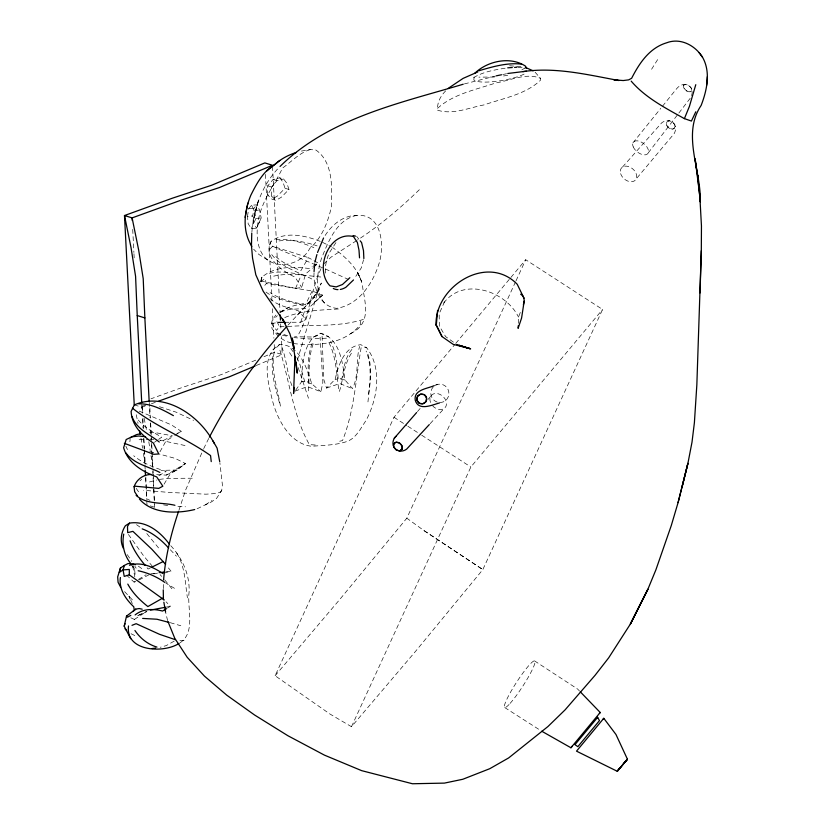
<?xml version="1.0" encoding="UTF-8"?>
<svg xmlns="http://www.w3.org/2000/svg" width="825" height="825" viewBox="0 0 825 825"><rect width="100%" height="100%" fill="white"/><g stroke="black" fill="none" stroke-linecap="round" stroke-linejoin="round"><path stroke-width="0.62" stroke-dasharray="4.12 3.09" d="M314.047 272.817C313.088 287.337 320.09 306.807 336.61 308.323C359.061 305.044 373.591 282.387 379.469 262.103C384.46 244.468 381.562 213.428 356.978 215.377C342.808 215.315 331.103 225.369 324.184 237.033M130.082 437.57L130.02 441.344L127.947 442.375M535.136 72.239L540.478 78.334L540.416 80.314C525.381 94.576 503.157 98.237 484.11 104.888C469.147 107.642 452.739 115.067 437.673 110.22C436.765 101.929 441.427 94.504 447.418 89.213M267.455 194.782L267.733 185.852L273.127 179.438L279.696 177.818L283.625 179.004L286.935 183.346L288.967 189.461L281.325 197.247L275.932 200.362L272.013 199.165L267.455 194.782L271.373 195.979L275.932 200.362M271.373 195.979L271.662 187.048L277.045 180.623L283.625 179.004M518.286 323.338L518.492 317.089L520.317 312.448M163.298 588.607L163.474 583.636M308.54 390.813C309.674 374.581 307.55 357.71 313.82 342.262M295.752 390.091L301.661 381.655C302.136 366.207 302.497 349.253 313.49 337.095L320.904 333.238C340.261 338.807 342.561 363.082 344.984 379.964L352.44 388.627C359.195 375.54 355.575 360.247 359.597 346.418M272.962 356.307C270.311 372.312 275.509 388.008 279.572 403.291M678.882 113.025L690.649 97.711C696.434 86.821 684.43 79.355 676.665 88.667L661.547 107.394M367.96 401.899C369.693 385.069 372.601 367.321 366.135 351.089M622.514 167.032L661.732 122.812C669.838 116.593 679.171 124.719 674.169 133.619L636.188 178.922M251.903 231.856C253.863 208.075 262.319 184.645 279.17 167.32M197.113 508.767L211.458 501.889L216.542 498.424L221.698 490.493L222.399 484.894L219.883 462.846M314.645 264.753L315.088 261.463M274.189 352.285C270.559 370.765 277.87 388.915 280.552 407.024M361.113 347.727C355.905 378.768 354.214 411.159 342.53 440.581L336.765 441.901M368.528 394.03C370.91 380.304 372.106 365.877 367.362 352.502M247.479 216.356L248.686 208.673L251.522 205.25L256.781 204.837L259.597 210.066L261.195 217.986L256.627 228.143L251.367 228.546L248.17 223.833L247.479 216.356L252.739 215.954L253.945 208.271L256.781 204.837M675.211 126.194L674.004 128.71C670.261 130.536 665.27 126.215 666.569 122.255L668.91 120.718L672.323 121.667L674.819 124.544L674.922 127.658L672.581 129.195L669.168 128.246L666.683 125.369L666.569 122.255L668.91 120.718M295.02 391.143L307.333 386.626L320.966 391.71L322.874 382.119L320.09 337.239M260.989 281.944L261.958 277.118C275.137 266.052 293.071 266.537 309.169 268.517L312.221 266.722M297.33 360.37L317.78 291.998L321.348 283.006L313.83 297.877L319.626 289.369L305.755 306.137L287.832 325.339M524.081 74.126A28.163 6.26 -9.8 0 1 495.443 81.438A28.163 6.26 -9.8 0 1 473.859 79.942L474.22 75.446M339.426 391.432C343.551 377.778 344.118 362.484 353.152 350.8M363.547 259.71L361.422 267.671L354.162 278.912M278.355 336.291L272.064 328.67L271.363 323.678L272.374 319.904L275.89 315.057M312.159 343.324C307.457 355.637 307.962 368.919 308.457 381.851L301.661 381.655M260.824 280.562L261.958 277.118L260.947 281.026L295.536 288.441L301.682 287.44L305.601 273.952L312.448 268.115M322.08 336.26L323.771 379.5L326.545 388.059L335.105 379.366C338.363 365.547 344.18 346.418 360.824 344.685L366.743 347.851C382.542 368.579 377.52 398.857 366.063 420.451C360.453 428.536 355.534 439.56 345.097 442.076C334.383 445.356 322.967 445.252 311.881 446.294C290.369 444.056 277.901 420.451 272.714 401.662C268.527 383.625 259.823 356.194 279.613 344.479C299.465 344.365 306.848 368.259 311.788 383.862L320.966 391.71M284.842 322.276L300.661 322.245L305.92 319.492L309.901 306.91L322.606 295.113L312.159 290.988L266.351 283.563L263.278 287.09M178.891 510.397L185.563 490.174L203.187 449.78M320.244 241.374C304.93 235.352 285.615 231.031 271.136 241.271L269.971 244.716L277.499 248.665L323.183 268.084M130.824 617.781L134.392 619.441L135.331 616.78M300.661 322.245L305.539 308.437L289.235 309.488L282.057 311.334M251.522 205.25L254.337 210.468L255.936 218.388L251.367 228.546M295.536 288.441L301.476 274.55C290.297 272.755 278.685 270.322 267.578 273.879M298.815 333.888C310.458 312.974 311.097 287.946 321.884 266.96M444.562 301.702L439.168 313.799L439.354 326.092L445.644 336.631L455.689 343.747M203.713 448.625L208.746 438.343M510.892 277.437L525.711 259.72L602.57 309.468L482.831 569.601L415.882 650.935L351.491 726.712L329.99 714.048L275.107 675.737L393.999 417.264L454.915 344.396M275.107 675.737L339.89 599.311L406.818 518.193L515.491 281.933M516.027 280.768L525.711 259.72M351.491 726.712L470.858 467.012L602.57 309.468M312.159 290.988L305.487 304.745C293.184 302.383 280.717 299.568 270.074 292.617M159.968 451.791L166.021 440.901L173.683 436.136M313.428 267.279L318.316 263.113L308.395 257.637L300.867 270.693C291.163 266.527 280.943 262.515 273.797 254.378M651.595 69.238L657.803 59.338M164.062 484.182L170.177 474.055L185.47 463.567L175.22 458.411L159.328 454.049M271.136 241.271C262.226 256.967 282.49 271.343 295.041 277.148L301.682 287.44M335.919 242.622L329.361 252.77A28.163 17.067 -70.9 0 0 325.401 273.58M351.914 349.398C345.015 357.534 343.829 368.404 341.932 378.489L335.105 379.366M284.068 326.545L279.397 326.463L276.612 330.351L272.632 325.256L272.374 319.904M648.285 152.821L678.098 114.046M221.698 490.493L220.523 491.958L216.841 493.453L205.972 494.185L168.991 492.422L143.416 490.267M632.909 142.88L660.753 108.374M455.74 343.406L510.067 278.427M437.611 108.292C453.43 93.916 476.035 89.667 495.815 82.943C510.077 80.623 526.433 72.363 540.478 78.334M417.429 411.613L420.399 408.169M427.979 399.455L432.3 394.494M684.193 84.614L683.451 85.439C682.987 89.172 687.524 92.72 691.061 91.688L691.804 90.853L691.36 88.141L688.731 85.429L685.451 84.315L683.451 85.439L683.894 88.151L686.524 90.863L689.803 91.977L691.804 90.853M270.012 249.026L272.601 246.221L308.395 257.637M430.155 423.648L444.087 408.54M297.443 314.923L314.315 297.206L305.755 306.137M180.077 642.788C196.051 632.311 186.904 608.035 189.1 592.092C189.874 574.674 182.397 558.36 170.775 545.696M288.967 189.461L285.037 188.275L277.396 196.051L272.013 199.165M275.694 317.336L277.344 315.676M279.613 344.479L275.406 348.614L272.92 349.264M443.757 303.002C463.31 276.633 505.921 290.885 518.492 317.089M419.337 189.729C400.218 208.199 379.851 225.534 357.514 240.013M323.885 263.752L330.897 257.266L356.483 240.694M322.606 295.113L314.232 302.414C301.465 303.786 288.234 305.209 277.942 313.82M139.972 480.831L141.694 479.346M174.178 641.128L166.258 645.604L160.277 647.274M166.196 475.107L177.169 469.961L185.47 463.567L166.196 475.107L156.183 474.633M293.463 343.551C317.109 346.304 344.891 344.303 360.772 324.132L360.36 319.873M350.357 333.743C370.054 324.421 366.156 307.024 362.918 288.998C361.267 270.889 346.438 257.524 332.619 247.51M154.419 442.324L157.534 440.117M158.575 439.385L161.69 437.178C152.615 431.98 143.199 426.762 136.847 418.192M260.452 281.707L264.98 278.654L266.351 283.563M205.394 504.9L211.912 500.569M134.392 619.441L146.737 611.408M280.644 312.366L288.668 307.333M174.776 435.456L181.345 431.372L171.497 424.927L136.517 409.953M521.864 69.898L525.401 67.722M126.442 575.097L134.093 582.099L137.373 580.088M138.466 579.418L146.128 574.736M167.496 608.087L170.455 606.313L166.052 601.807M313.49 337.095L320.904 333.238L324.699 335.692L328.67 336.404M313.232 266.114L318.316 263.113M158.812 475.705L166.124 471.436C154.626 467.785 143.127 463.516 133.702 455.751M473.725 77.56C483.935 71.373 496.114 69.62 507.726 67.815M138.992 579.954L149.727 574.406M150.284 567.961L148.108 569.044L146.695 567.26M176.839 433.589L181.345 431.372M138.724 615.13L146.633 611.284M316.13 336.095L317.357 335.538M137.641 615.759L146.891 611.645M363.361 319.419C338.817 327.278 311.963 324.534 286.409 326.587M255.719 360.164L221.492 374.529L182.119 387.513L151.006 398.784M263.99 356.699L274.612 352.234L282.233 354.595L281.315 336.683M256.266 365.496L282.233 354.595M310.221 149.572C299.331 152.8 291.565 161.7 282.511 168.073C276.251 181.356 267.393 193.287 262.144 207.085C253.811 227.257 252.873 264.804 283.305 264.495C294.164 264.144 304.817 258.256 309.777 248.407C321.936 237.909 327.896 222.276 331.382 206.982C332.062 188.038 333.341 162.123 315.923 150.047L310.221 149.572L300.908 151.15M284.759 317.563C301.847 310.324 320.853 310.118 339.096 308.932M435.466 385.162L437.807 384.306M134.248 404.858L141.869 407.22L145.468 405.921M151.449 403.755L156.234 402.012M271.363 323.678L277.107 322.565M326.545 388.059L339.766 383.553L352.44 388.627M507.643 75.281L500.569 76.467M164.02 573.179L170.971 571.127L167.145 566.29M134.093 582.099L135.774 581.625M149.5 481.965L156.863 480.037M464.413 83.913L496.547 75.787M184.057 640.293L178.943 640.551M356.978 215.377C336.672 219.11 328.123 242.003 321.296 258.978C316.965 273.56 314.16 292.163 325.627 304.281M502.786 74.518L506.519 73.745M165.433 607.262L170.455 606.313M273.683 276.158C290.049 272.343 306.663 275.808 323.08 277.221M150.81 573.849L158.369 572.828M165.928 571.808L170.971 571.127M159.318 479.397L168.042 478.366L193.246 478.211M248.686 208.673L253.945 208.271M254.337 210.468L259.597 210.066M255.936 218.388L261.195 217.986L256.627 228.143L253.43 223.431L252.739 215.954M279.036 240.921C291.937 239.333 304.93 241.653 317.109 245.912M275.932 239.683C289.111 237.889 301.898 242.663 313.861 247.624M326.422 338.188L309.416 338.962L293.834 337.59M139.085 439.735L148.82 439.292M177.169 469.961L160.978 470.425M494.453 77.034L478.933 77.148M153.213 573.788L159.246 573.623M311.314 336.992L294.546 336.755M149.676 432.568L155.409 432.64L172.343 435.806L162.257 441.066L160.091 440.457M509.623 65.752L523.163 66.866M143.437 405.343L145.819 405.426M177.922 506.416L185.47 506.787M315.233 444.995L309.385 444.634C293.03 415.625 289.565 380.954 279.675 349.408M517.935 67.33L523.39 67.733L525.267 68.588M150.037 439.23L153.708 439.56M163.597 504.9L168.671 505.622M344.984 379.964L338.157 378.964C337.322 366.218 336.59 353.09 330.588 341.529M159.823 440.107L186.45 445.84M170.28 622.689L180.819 625.752M282.459 335.228L286.894 336.208M159.524 406.725L176.014 412.129L193.617 420.358M149.799 451.481L154.543 452.76M291.338 342.932L286.017 341.395L279.17 337.167M303.487 305.848C290.163 301.187 274.869 300.218 263.979 290.348M273.127 179.438L277.045 180.623M267.733 185.852L271.662 187.048M311.788 383.862L304.724 381.717L299.681 363.65L296.062 355.616M150.263 505.89L154.626 507.241L154.409 502.177M283.759 334.476L289.297 336.301M364.578 347.119L366.743 347.851M325.359 268.96L348.356 279.417M311.798 278.994C297.557 271.714 280.098 266.949 270.693 253.131M322.534 242.364L331.526 246.84M146.468 498.702L149.944 500.332M131.062 633.744L135.166 635.745M136.548 524.679L141.054 527.835M267.733 260.092L258.906 254.461L253.636 249.212M174.467 588.308L165.907 583.131M504.756 707.572L540.684 730.538M393.999 417.264L406.808 425.556M407.88 426.247L420.688 434.538M421.75 435.229L470.858 467.012M534.59 660.918L577.644 689.081L579.377 690.876M424.009 530.619L482.831 569.601L424.009 530.619L406.818 518.193M138.373 566.197L143.478 569.776M269.961 298.485C277.654 306.003 288.75 307.529 298.526 310.922L305.92 319.492M124.616 591.659L133.124 600.631M170.352 549.78L176.426 556.184M146.809 533.579L158.606 547.986M152.573 566.507L143.705 555.978L128.287 534.27M160.081 574.613L161.648 576.376M164.773 579.923L172.868 589.958M356.658 236.383L358.772 239.044M279.696 177.818L283.006 182.16L285.037 188.275M290.771 348.604L293.04 351.605M136.249 488.4L139.91 493.866M289.534 352.626L293.05 357.885M127.277 554.617L131.742 561.289M134.867 566.228L136.125 568.198M131.01 564.063L134.681 569.993L135.331 576.964M291.906 385.615C286.894 372.859 286.595 358.442 281.294 345.644M176.674 552.998C185.182 566.445 185.058 582.842 187.43 597.867M276.911 321.585L279.397 326.463M125.885 446.181L127.452 449.553M298.145 367.558L308.478 398.238M132.309 603.56L128.937 596.042L130.061 599.703M328.927 342.592C336.559 357.772 336.538 375.035 339.013 391.483M167.609 620.627L165.588 612.109M133.207 565.641L134.681 569.993M141.869 407.22L143.127 413.397M144.138 418.327L146.654 430.671M136.259 414.738L138.023 423.38M132.691 566.074L134.826 576.84M148.809 441.808L150.191 450.532M150.985 455.524L152.769 466.733M140.982 438.199L142.57 448.171M143.364 453.162L145.344 465.62M272.539 166.547L280.057 312.376M280.655 323.895L280.985 330.289M265.444 174.426L271.972 301.063M272.363 308.746L273.879 338.168M274.209 344.561L274.612 352.234M149.872 407.859L150.398 418.1M150.655 423.215L151.253 434.723M151.315 436.002L151.522 439.838M151.779 444.964L152.109 451.358M152.182 452.636L152.903 466.702M149.212 402.342L150.006 417.698M150.274 422.812L150.996 436.879M151.057 438.157L151.264 441.994M151.326 443.272L151.913 454.792M151.986 456.07L152.708 470.137M152.78 471.415L153.037 476.541M153.11 477.819L153.636 488.049M153.697 489.328L154.419 503.405M154.492 504.683L154.626 507.241M142.24 405.498L142.642 413.181M142.9 418.296L143.426 428.526M143.952 438.756L144.488 448.996M144.55 450.275L145.272 464.341M132.712 229.412L133.898 252.44M133.959 253.718L134.227 258.833M141.745 404.662L142.251 412.778M142.581 419.172L143.034 428.123M143.571 438.353L144.097 448.594M144.158 449.873L144.88 463.939M144.953 465.218L145.148 469.064M145.612 478.015L146.737 499.764M146.798 501.043L146.994 504.879M153.017 469.25L153.182 473.045M153.233 474.313L154.358 500.909M145.819 477.015L146.726 498.548M435.59 385.131A9.24 9.044 72.7 0 1 448.79 391.937A9.24 9.044 72.7 0 1 438.364 402.394M437.219 402.105A9.24 9.044 72.7 0 1 434.589 385.749M430.526 402.487A9.24 6.992 41.8 0 1 438.178 393.752A9.24 6.992 41.8 0 1 445.882 406.488A9.24 6.992 41.8 0 1 432.331 405.477M256.008 209.468L253.223 220.904L258.607 199.671L256.008 209.468M359.731 277.138L356.957 271.373L361.67 281.686L359.731 277.138M633.26 146.943A9.24 5.249 38.2 0 0 646.913 154.358A9.24 5.249 38.2 0 0 641.602 142.251A9.24 5.249 38.2 0 0 633.26 146.943M620.637 173.673A9.24 6.59 40.8 0 0 634.497 180.85A9.24 6.59 40.8 0 0 630.372 167.3A9.24 6.59 40.8 0 0 620.637 173.673M510.097 703.385A27.71 3.682 -57.1 0 0 534.878 663.094A27.71 3.682 -57.1 0 0 514.047 686.256A27.71 3.682 -57.1 0 0 510.097 703.385"/><path stroke-width="1.24" d="M120.378 577.521C118.769 589.225 125.699 599.156 133.763 606.777L134.351 610.531M314.057 271.6L314.5 265.856M296.474 152.429C288.668 154.842 281.273 158.73 275.158 164.185C263.196 171.291 256.822 183.253 250.8 195.298C244.138 211.344 242.014 231.134 251.852 246.366M168.083 621.792L174.714 638.179L187.193 657.278L204.414 676.087L226.751 695.166L254.616 715.028L287.873 735.714L324.421 755.123L361.659 770.653L412.448 783.75L444.397 783.111L462.815 779.264L489.751 768.704L508.654 757.928L547.934 726.547L565.084 709.871L595.052 675.324L608.695 657.814L630.393 624.02L647.842 589.359L655.906 569.797L671.251 525.649L678.078 502.6L687.916 463.33L692.01 442.138L694.392 422.72L696.847 384.842L701.312 250.707L701.456 225.947L699.806 195.938L695.145 159.029M251.759 233.073L251.46 245.654L252.553 258.132L255.822 274.818L263.247 291.328L285.192 323.225L282.459 318.863L289.905 333.816L294.082 348.686M700.023 292.927L701.312 250.707M518.203 325.834L518.121 328.34L521.596 318.007L524.174 301.228L523.968 298.155L517.244 284.295C487.245 253.388 435.218 286.192 436.012 324.637L441.983 336.559L453.193 344.365L469.899 348.614L459.308 345.438M163.257 589.844L163.432 599.754M163.597 579.913C165.443 556.648 171.033 533.682 178.499 511.593M294.979 356.256L293.566 393.535L294.113 387.368M128.504 625.958C125.276 651.74 163.814 653.472 179.087 643.407M429.289 424.586L406.653 449.13C398.63 454.936 389.472 446.892 394.298 438.209L416.604 412.562M617.708 80.376L613.955 79.86L623.246 80.541L628.691 79.86L631.641 78.272C639.313 63.205 649.461 47.902 666.683 42.787C680.408 37.476 695.197 45.416 702.518 57.224C710.975 72.012 706.912 90.441 701.137 105.445C681.574 134.331 701.291 170.094 700.291 201.816L697.61 175.096L698.084 178.994L695.124 159.06M706.613 85.346L707.324 76.704M437.539 311.272L437.611 310.406L436.291 325.215L436.012 324.637L441.983 336.559M142.189 609.18L139.167 608.53L135.754 609.128L126.596 616.048L127.483 617.203L130.824 615.337M123.75 534.084C121.698 544.191 123.946 554.957 130.402 563.073M245.118 217.398L247.83 203.156M523.38 304.91L524.174 301.228M393.37 445.356L394.69 442.716C398.496 440.674 403.6 445.222 402.064 449.243L399.63 450.893L396.165 449.986L393.721 447.067L393.711 443.829L396.155 442.19L399.609 443.087L402.064 446.005L402.064 449.243L399.63 450.893M130.659 638.715L124.193 626.185L126.648 615.553M682.378 485.843L687.916 463.33L678.078 502.6M695.784 84.676L689.452 106.27L684.399 118.625C665.558 108.106 645.367 97.742 631.177 81.118M315.088 261.463L316.903 254.564M135.259 564.816L133.186 563.898L128.071 563.516L124.389 565.445L123.049 569.9L124.235 576.386L129.319 574.86L164.288 600.002M125.163 442.829L126.173 439.529L136.548 434.61L141.395 433.568M124.833 443.922L123.616 447.748C128.133 463.196 142.519 471.694 156.719 476.922L162.845 486.214L158.761 488.39L135.3 486.224L134.083 486.719L134.65 491.752L137.528 496.155M124.193 626.185L125.029 623.669M317.553 252.46L323.555 238.002M695.805 111.767L691.422 121.048L684.399 118.625M134.083 486.719C136.672 479.356 143.447 474.447 151.305 474.468M209.354 437.209C230.288 397.073 256.441 359.659 287.007 326.277M169.238 543.943C159.864 531.496 146.066 520.462 129.525 523.112L127.493 526.443L127.679 532.641L132.907 531.352L151.769 549.182L165.608 564.352M541.736 731.218L570.921 747.759L600.218 712.48L580.243 691.773M599.404 713.512L600.218 712.48M597.022 718.132L597.651 717.337L599.466 720.617L577.84 746.666L574.963 744.655L597.651 717.337M603.034 719.266L603.787 718.307L615.976 734.498L627.423 759.196L617.224 771.272L576.52 751.152L603.787 718.307M620.575 767.24L617.224 771.272M624.071 763.218L627.423 759.196M622.545 764.909L627.124 759.526L617.533 770.932L622.102 765.559M570.921 747.759L572.333 746.109M394.298 438.209L395.938 436.343M280.036 166.454C329.144 118.119 399.382 103.269 463.227 84.222M353.502 279.943L345.902 287.255A28.163 17.067 -70.9 0 1 340.323 289.451M349.841 277.716L342.447 284.512L336.229 286.904L330.041 285.852C313.82 269.631 328.886 230.711 353.451 236.528L357.39 242.529L358.999 250.233L359.525 257.854M474.715 73.322C487.431 60.998 510.283 55.987 525.546 66.175L526.618 68.351M266.97 170.878L279.747 160.452M132.732 611.572L135.754 609.128M448.233 88.358L463.083 78.396L477.892 71.888M124.389 565.445L120.502 567.94L117.676 576.871L118.088 582.316L120.667 587.235M129.525 523.112L125.359 525.762C121.069 532.548 119.635 541.148 123.482 548.481M135.114 614.924C142.952 608.561 153.275 608.644 162.566 611.047L166.506 608.675M162.525 598.208L147.871 606.561C139.961 600.26 132.67 593.072 127.793 584.1M151.367 567.414L163.319 561.454M255.09 365.991L229.123 376.891L189.75 389.874L158.627 401.146M131.99 625.329L136.146 623.69L159.442 634.281L175.312 639.674M434.301 385.595C427.567 388.719 413.469 389.555 415.253 400.28C418.564 411.438 432.156 404.9 439.508 402.94M478.964 70.744C492.649 66.712 507.097 62.463 521.493 64.123M194.721 509.53C176.839 513.862 152.305 514.068 139.404 499.022M496.547 75.787L501.538 74.766M129.453 565.269C141.395 561.371 153.079 567.043 162.865 573.519M150.367 610.108L165.433 607.262M159.627 572.663L164.67 571.983M152.151 648.533L155.616 648.068M522.895 71.631C555.194 66.784 587.359 74.704 618.967 80.541M507.767 73.487L526.443 71.187M131.299 436.899L138.827 436.012L145.602 436.745M507.726 67.815L512.284 67.537M514.563 67.392L516.842 67.248M278.334 322.431L284.842 322.276M142.653 618.42L156.956 619.235L169.032 622.421M138.693 403.827C151.305 403.487 162.7 409.705 173.394 415.635M174.941 505.282C162.112 502.177 146.53 504.766 136.115 495.351M353.131 235.548L355.482 236.105M138.177 570.756C147.819 572.746 156.853 576.84 164.907 582.481M525.473 67.444L533.146 70.826M459.205 345.407L470.642 348.862L456.689 344.458M134.248 404.858L124.492 215.542L132.113 217.893L179.984 200.557L219.357 187.574L272.477 165.268L264.846 162.907L211.736 185.213L172.363 198.196L124.492 215.542L131.031 247.634L135.578 276.303L137.239 315.552L144.86 317.914L149.15 401.063M124.328 443.324L153.842 454.317L158.761 453.967L153.378 443.056C142.209 435.847 131.794 425.504 131.113 411.427L134.331 404.91C165.392 391.277 200.341 416.223 214.366 443.623M156.956 647.089C147.85 644.438 140.219 638.313 134.939 630.517M159.864 472.436C148.325 466.434 133.98 464.052 125.905 452.915M142.199 528.866C152.604 532.733 161.277 539.828 168.64 548.006M277.035 333.083L280.242 334.744M159.287 442.035C149.717 434.301 136.465 429.155 132.103 416.677M520.637 294.185L522.761 295.804L523.968 298.155M132.464 408.22C156.43 427.103 185.697 437.993 210.561 455.575L211.241 461.608M124.987 628.763L126.596 630.465M145.282 565.476C139.033 558.04 133.495 549.966 130.082 540.818M360.185 240.828L361.597 242.612L363.505 250.666L363.856 258.565M699.064 52.625L702.518 57.224M212.963 440.88L217.109 448.15L219.739 461.732M139.528 430.784L140.281 434.486M293.184 342.787L292.215 337.982L297.258 373.127L296.123 362.154M293.669 345.19L294.154 347.593M163.866 602.229L165.588 612.109M120.563 568.569L120.502 567.94L119.336 572.395L123.049 569.9L129.298 569.425L129.319 574.86M280.191 314.944L280.459 320.059M132.248 220.461L132.113 217.893L138.652 249.996L143.21 278.664L144.86 317.914M137.239 315.552L141.725 402.538M145.21 470.343L145.478 475.458M338.002 289.637A28.163 17.067 -70.9 0 1 333.29 288.472M417.574 396.258L416.955 400.032C418.162 406.312 428.165 404.095 426.546 397.887C425.349 391.617 415.336 393.834 416.955 400.032L419.152 403.177L422.864 403.858L425.927 401.672L426.546 397.887L424.359 394.742L420.647 394.072L417.574 396.258M647.842 589.359L630.393 624.02L647.842 589.359"/></g></svg>
